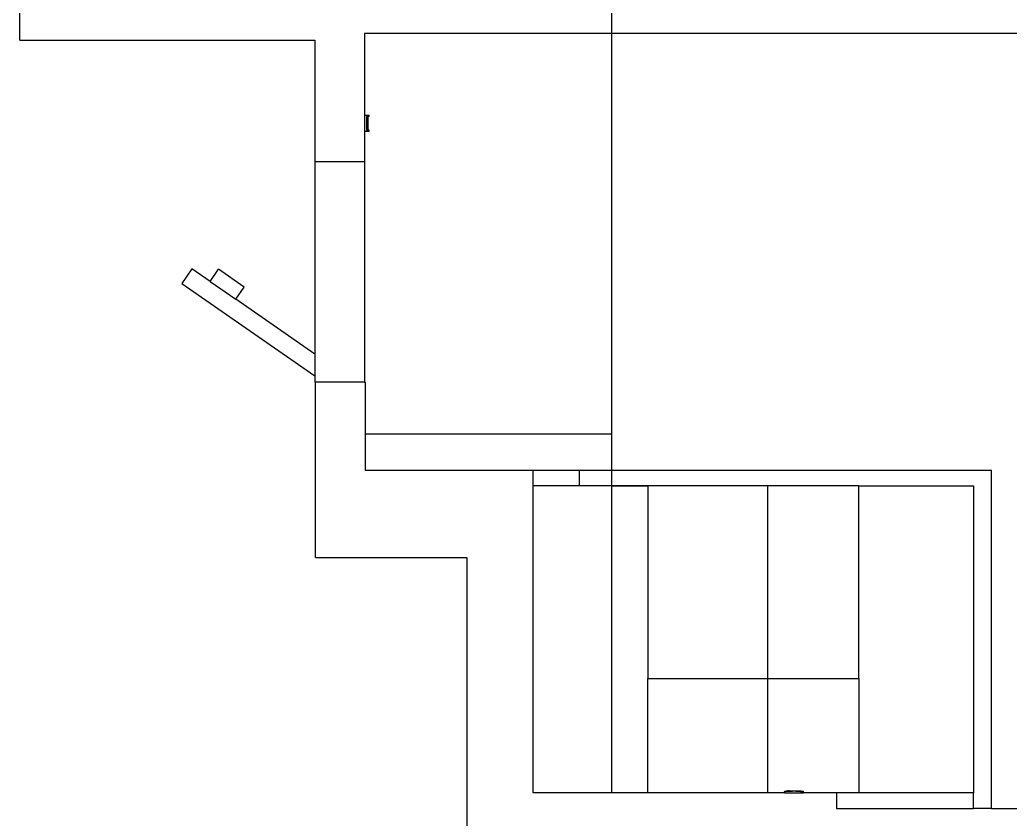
# Model space of a CAD drawing. Extents: x -4167 to 4036, y -7353 to 7975.
# Drawn here: x -4167 to 157, y -2198 to 1292 of the extents above; entities that cross this region are included whole.
import ezdxf

# ---------------------------------------------------------------- set-up
doc = ezdxf.new("R2010")
doc.units = 0
doc.layers.get('0').update_dxf_attribs({"linetype": 'CONTINUOUS'})

msp = doc.modelspace()

# ---------------------------------------------------------------- linework, layer by layer
for p, q in [((-4166.7, 1202.6), (-4166.7, 7974.9)), ((-1582.9, -516.4), (-1582.9, 3356.4)), ((-2661.6, 1232.5), (-2661.6, 875.5)), ((544.1, 1232.5), (-2661.6, 1232.5)), ((-4166.7, 1202.6), (-2878.6, 1202.6)), ((-2878.6, 1202.6), (-2878.6, 672.5)), ((-2661.6, 875.5), (-2661.6, 805.5)), ((-2661.6, 875.5), (-2641.6, 875.5)), ((-2654.4, 870.5), (-2654.1, 870.5)), ((-2653.9, 870.5), (-2653.6, 870.5)), ((-2653.4, 870.5), (-2653.1, 870.5)), ((-2652.7, 870.5), (-2652.4, 870.5)), ((-2652.2, 870.5), (-2651.8, 870.5)), ((-2651.6, 840.5), (-2651.6, 870.5)), ((-2651.6, 870.5), (-2646.7, 870.5)), ((-2646.7, 870.5), (-2646.7, 840.5)), ((-2641.6, 870.5), (-2646.7, 870.5)), ((-2641.6, 870.5), (-2641.6, 875.5)), ((-2651.6, 810.5), (-2651.6, 840.5)), ((-2651.6, 840.5), (-2646.7, 840.5)), ((-2646.7, 840.5), (-2646.7, 840.5)), ((-2646.7, 840.5), (-2646.7, 810.5)), ((-2661.6, 805.5), (-2661.6, 672.5)), ((-2661.6, 805.5), (-2641.6, 805.5)), ((-2654.4, 810.5), (-2654.1, 810.5)), ((-2653.9, 810.5), (-2653.6, 810.5)), ((-2653.4, 810.5), (-2653.1, 810.5)), ((-2652.7, 810.5), (-2652.4, 810.5)), ((-2652.2, 810.5), (-2651.8, 810.5)), ((-2651.6, 810.5), (-2646.7, 810.5)), ((-2641.6, 810.5), (-2646.7, 810.5)), ((-2641.6, 805.5), (-2641.6, 810.5)), ((-2661.6, 672.5), (-2878.6, 672.5)), ((-2878.6, 672.5), (-2878.6, -168.2)), ((-2661.6, 672.5), (-2661.6, -290.5)), ((-3415.4, 204.9), (-3459.6, 141.3)), ((-3336.1, 149.7), (-3415.4, 204.9)), ((-3336.1, 149.7), (-3299.1, 202.9)), ((-3187, 124.9), (-3299.1, 202.9)), ((-3459.6, 141.3), (-2878.6, -262.5)), ((-3336.1, 149.7), (-3223.9, 71.8)), ((-3223.9, 71.8), (-3187, 124.9)), ((-2878.6, -168.2), (-3223.9, 71.8)), ((-2878.6, -168.2), (-2878.6, -262.5)), ((-2878.6, -262.5), (-2878.6, -290.5)), ((-2876.3, -290.5), (-2878.6, -290.5)), ((-2876.3, -1056.2), (-2876.3, -290.5)), ((-2661.6, -290.5), (-2876.3, -290.5)), ((-2661.6, -290.5), (-2659.3, -290.5)), ((-2659.3, -290.5), (-2659.3, -674.5)), ((-1582.9, -516.4), (-2659.3, -516.4)), ((-1582.9, -674.5), (-1582.9, -516.4)), ((-2659.3, -674.5), (-1925.3, -674.5)), ((-1925.3, -674.5), (-1582.9, -674.5)), ((-1925.3, -742.4), (-1925.3, -674.5)), ((-1724, -742.4), (-1724, -674.5)), ((-1582.9, -742.4), (-1582.9, -674.5)), ((-1582.9, -674.5), (74.7, -674.5)), ((74.7, -2151.5), (74.7, -674.5)), ((-1925.3, -2083.5), (-1925.3, -742.4)), ((-1582.9, -742.4), (-1925.3, -742.4)), ((-1582.9, -742.4), (-1724, -742.4)), ((-1582.9, -742.4), (-1425.3, -742.4)), ((-1582.9, -2083.5), (-1582.9, -742.4)), ((-901.2, -742.4), (-1582.9, -742.4)), ((-1425.3, -742.4), (-1425.3, -1583.5)), ((-504, -742.4), (-1425.3, -742.4)), ((-901.2, -2083.5), (-901.2, -742.4)), ((-504, -742.4), (-4, -742.4)), ((-504, -1583.5), (-504, -742.4)), ((-4, -742.4), (-4, -2083.5)), ((-2876.3, -1056.2), (-2215.1, -1056.2)), ((-2215.1, -1056.2), (-2215.1, -2548)), ((-1425.3, -1583.5), (-504, -1583.5)), ((-1425.3, -2083.5), (-1425.3, -1583.5)), ((-504, -1583.5), (-504, -2083.5)), ((-815.3, -2075.1), (-816.7, -2075.3)), ((-815.3, -2075.1), (-815.3, -2076.4)), ((-813.7, -2075), (-814.8, -2075.1)), ((-814.8, -2076), (-814.8, -2075.1)), ((-806.9, -2074.6), (-813.7, -2075)), ((-806.6, -2074.6), (-806.9, -2074.6)), ((-806.7, -2074.6), (-806.9, -2074.6)), ((-806.6, -2074.6), (-806.3, -2074.6)), ((-806.3, -2074.6), (-804.3, -2074.5)), ((-804.3, -2074.5), (-801, -2074.5)), ((-804.3, -2074.5), (-804.3, -2074.5)), ((-801, -2074.5), (-800.1, -2074.5)), ((-800.1, -2074.5), (-797.8, -2074.4)), ((-800.1, -2075.3), (-793.3, -2075.1)), ((-797.8, -2074.4), (-796.8, -2074.4)), ((-796.8, -2074.4), (-793.3, -2074.4)), ((-793.3, -2074.4), (-791.8, -2074.4)), ((-793.3, -2075.1), (-786.5, -2075)), ((-791.8, -2074.4), (-786.5, -2074.3)), ((-786.5, -2074.3), (-781.2, -2074.3)), ((-786.5, -2075), (-779.7, -2075)), ((-781.2, -2074.3), (-779.7, -2074.3)), ((-779.7, -2074.3), (-776.3, -2074.3)), ((-779.7, -2075), (-773, -2075.1)), ((-776.3, -2074.3), (-775.3, -2074.3)), ((-775.3, -2074.3), (-773, -2074.3)), ((-773, -2074.3), (-772, -2074.3)), ((-773, -2075.1), (-766.2, -2075.3)), ((-772, -2074.3), (-768.8, -2074.3)), ((-768.8, -2074.3), (-766.7, -2074.4)), ((-766.7, -2074.4), (-766.5, -2074.3)), ((-766.5, -2074.3), (-766.2, -2074.4)), ((-766, -2074.4), (-766.3, -2074.4)), ((-766.2, -2074.4), (-766, -2074.4)), ((-766, -2074.4), (-759.4, -2074.7)), ((-759.4, -2074.7), (-758.3, -2074.8)), ((-758.3, -2075.6), (-758.3, -2074.8)), ((-757.7, -2074.8), (-756.6, -2074.9)), ((-757.7, -2076), (-757.7, -2074.8)), ((-756.6, -2074.9), (-754.1, -2075.1)), ((-754.1, -2075.1), (-751.9, -2075.2)), ((-751.9, -2075.2), (-745.2, -2075.7)), ((-1425.3, -2083.5), (-1925.3, -2083.5)), ((-1582.9, -2083.5), (-1694.4, -2083.5)), ((-827.8, -2083.5), (-1425.3, -2083.5)), ((-827.8, -2076.2), (-821.1, -2075.6)), ((-827.8, -2076.2), (-827.8, -2078)), ((-827.8, -2078), (-827.8, -2078.1)), ((-827.8, -2083.5), (-827.8, -2078)), ((-827.8, -2078.1), (-827.6, -2078.1)), ((-827.8, -2083.5), (-745.1, -2083.5)), ((-827.6, -2078.1), (-827.2, -2078.1)), ((-827.2, -2078.1), (-826.8, -2078.1)), ((-826.8, -2078.1), (-826.3, -2078.1)), ((-826.3, -2078.1), (-825.8, -2078)), ((-820.9, -2077.6), (-825.8, -2078)), ((-818.8, -2075.4), (-821.1, -2075.6)), ((-814.1, -2077), (-820.9, -2077.6)), ((-818.8, -2075.4), (-816.7, -2075.3)), ((-815.3, -2076.4), (-815.3, -2076.4)), ((-815.1, -2076.4), (-815.3, -2076.4)), ((-814.8, -2076.4), (-815.1, -2076.4)), ((-814.8, -2076), (-814.7, -2076)), ((-814.8, -2076.4), (-814.8, -2076)), ((-814.3, -2076.4), (-814.8, -2076.4)), ((-814.7, -2076), (-814.6, -2076)), ((-814.6, -2076), (-814.5, -2076)), ((-814.5, -2076), (-814.2, -2076)), ((-814.1, -2076.4), (-814.3, -2076.4)), ((-814.2, -2076), (-813.8, -2076)), ((-813.9, -2076.4), (-814.1, -2076.4)), ((-807.2, -2076.6), (-814.1, -2077)), ((-813.3, -2076.4), (-813.9, -2076.4)), ((-813.8, -2076), (-813.6, -2076)), ((-813.6, -2076), (-813.3, -2076)), ((-813.3, -2076), (-812.8, -2076)), ((-807.2, -2076), (-813.3, -2076.4)), ((-812.8, -2076), (-806.8, -2075.6)), ((-800.3, -2075.7), (-807.2, -2076)), ((-800.3, -2076.3), (-807.2, -2076.6)), ((-806.8, -2075.6), (-800.1, -2075.3)), ((-793.4, -2075.5), (-800.3, -2075.7)), ((-793.4, -2076.1), (-800.3, -2076.3)), ((-786.5, -2075.4), (-793.4, -2075.5)), ((-786.5, -2076), (-793.4, -2076.1)), ((-779.6, -2075.4), (-786.5, -2075.4)), ((-779.6, -2076), (-786.5, -2076)), ((-772.7, -2075.5), (-779.6, -2075.4)), ((-779.6, -2076), (-772.7, -2076.1)), ((-765.8, -2075.7), (-772.7, -2075.5)), ((-772.7, -2076.1), (-765.8, -2076.4)), ((-766.2, -2075.3), (-760.2, -2075.6)), ((-759.7, -2076), (-765.8, -2075.7)), ((-765.8, -2076.4), (-759, -2076.7)), ((-760.2, -2075.6), (-759.7, -2075.7)), ((-759.7, -2075.7), (-759.4, -2075.7)), ((-759.2, -2076.1), (-759.7, -2076)), ((-759.4, -2075.7), (-759.2, -2075.7)), ((-759.2, -2075.7), (-758.8, -2075.7)), ((-758.9, -2076.1), (-759.2, -2076.1)), ((-759, -2076.7), (-752.1, -2077.2)), ((-758.7, -2076.1), (-758.9, -2076.1)), ((-758.8, -2075.7), (-758.5, -2075.7)), ((-758.3, -2076.1), (-758.7, -2076.1)), ((-758.5, -2075.7), (-758.4, -2075.7)), ((-758.4, -2075.7), (-758.3, -2075.7)), ((-758.3, -2076.1), (-758.3, -2075.6)), ((-758.3, -2075.7), (-758.3, -2075.6)), ((-758, -2076.1), (-758.3, -2076.1)), ((-757.8, -2076), (-758, -2076.1)), ((-757.7, -2076), (-757.8, -2076)), ((-752.1, -2077.2), (-747.2, -2077.6)), ((-746.7, -2077.6), (-747.2, -2077.6)), ((-746.2, -2077.6), (-746.7, -2077.6)), ((-745.8, -2077.6), (-746.2, -2077.6)), ((-745.5, -2077.6), (-745.8, -2077.6)), ((-745.3, -2077.6), (-745.5, -2077.6)), ((-745.2, -2077.5), (-745.3, -2077.6)), ((-745.2, -2077.5), (-745.2, -2075.7)), ((-745.1, -2083.5), (-745.2, -2077.5)), ((-601.3, -2083.5), (-745.1, -2083.5)), ((-601.3, -2083.5), (-601.3, -2151.5)), ((-504, -2083.5), (-601.3, -2083.5)), ((-4, -2083.5), (-504, -2083.5)), ((-4, -2151.5), (-4, -2083.5)), ((-601.3, -2151.5), (-4, -2151.5)), ((74.7, -2151.5), (-4, -2151.5)), ((74.7, -2151.5), (1558.7, -2151.5))]:
    msp.add_line(p, q)

doc.saveas('drawing.dxf')
